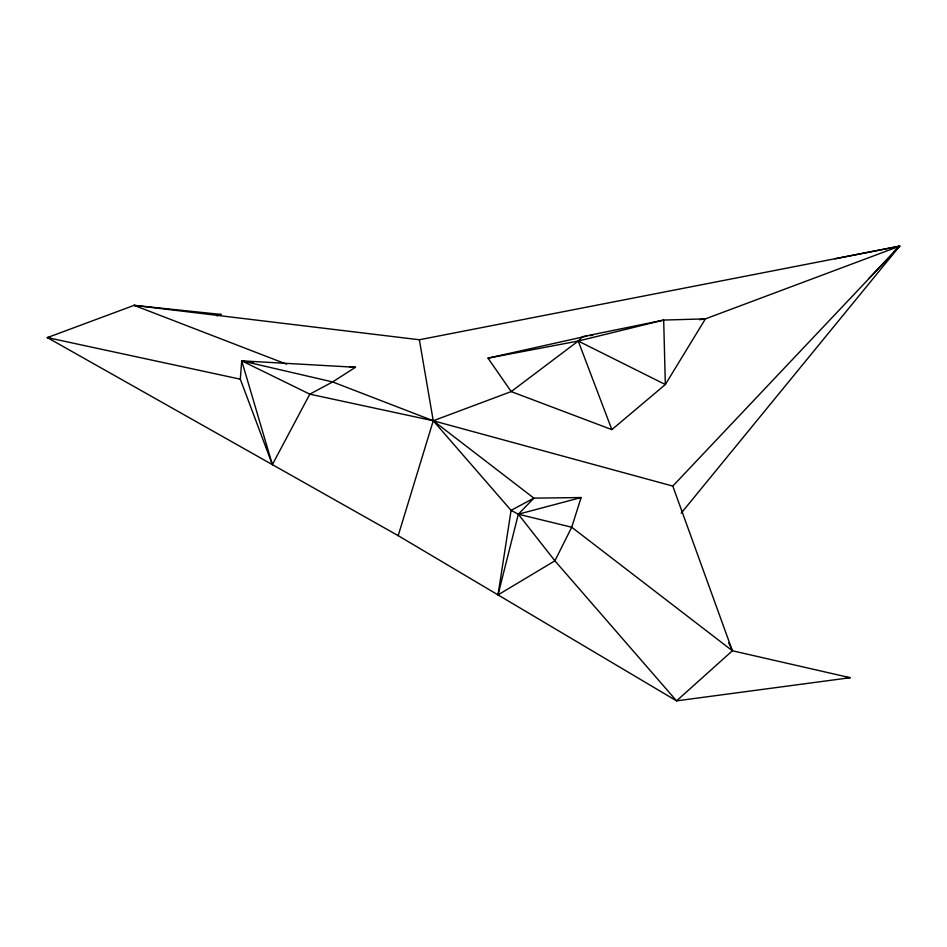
<?xml version="1.0" encoding="UTF-8"?>
<svg xmlns="http://www.w3.org/2000/svg" width="947" height="947" viewBox="0 0 947 947"><rect width="100%" height="100%" fill="white"/><g stroke="black" fill="none" stroke-linecap="round" stroke-linejoin="round"><path stroke-width="1.42" d="M240.301 379.179L241.722 360.843L355.468 367.27L332.622 381.937L309.811 394.165L272.369 464.622L240.301 379.179L47.35 337.594L134.107 305.348L220.982 314.428L216.804 315.825M50.274 337.203L47.35 337.594L398.19 535.659L676.56 700.863L850.193 677.709L732.398 650.767L571.716 527.23L518.329 514.209L511.084 510.362L533.895 498.146L581.115 497.542L571.716 527.23L554.906 560.813L498.015 594.905L511.084 510.362L433.253 420.764L332.622 381.937L241.722 360.843L272.369 464.622M498.015 594.905L518.329 514.209L533.895 498.146L433.253 420.764L309.811 394.165L241.722 360.843L244.586 361.198M398.19 535.659L433.253 420.764L419.355 339.76L134.107 305.348L286.55 364.169M681.201 513.156L899.65 246.137L419.355 339.76M868.908 278.442L899.65 246.137L705.42 318.867L663.681 320.062L582.523 336.706L578.238 341.038L511.202 391.585L433.253 420.764L672.796 486.083L899.65 246.137L834.911 258.815M894.24 251.168L899.65 246.137L891.103 248.469M672.796 486.083L732.398 650.767L676.56 700.863L554.906 560.813L518.329 514.209L581.115 497.542M586.915 336.067L488.025 358.144L511.202 391.585L611.857 429.63L665.339 384.518L705.42 318.867L699.573 319.707M488.025 358.144L578.238 341.038L663.681 320.062L665.339 384.518L578.238 341.038L611.857 429.63M589.839 335.64L592.763 335.214M218.059 314.818L220.982 314.428M349.692 367.27L355.468 367.27M845.801 677.342L850.193 677.709M47.35 337.594L50.274 337.901M248.895 361.718L253.192 362.251M134.107 305.348L138.416 306.437M728.681 642.812L732.398 650.767"/></g></svg>
